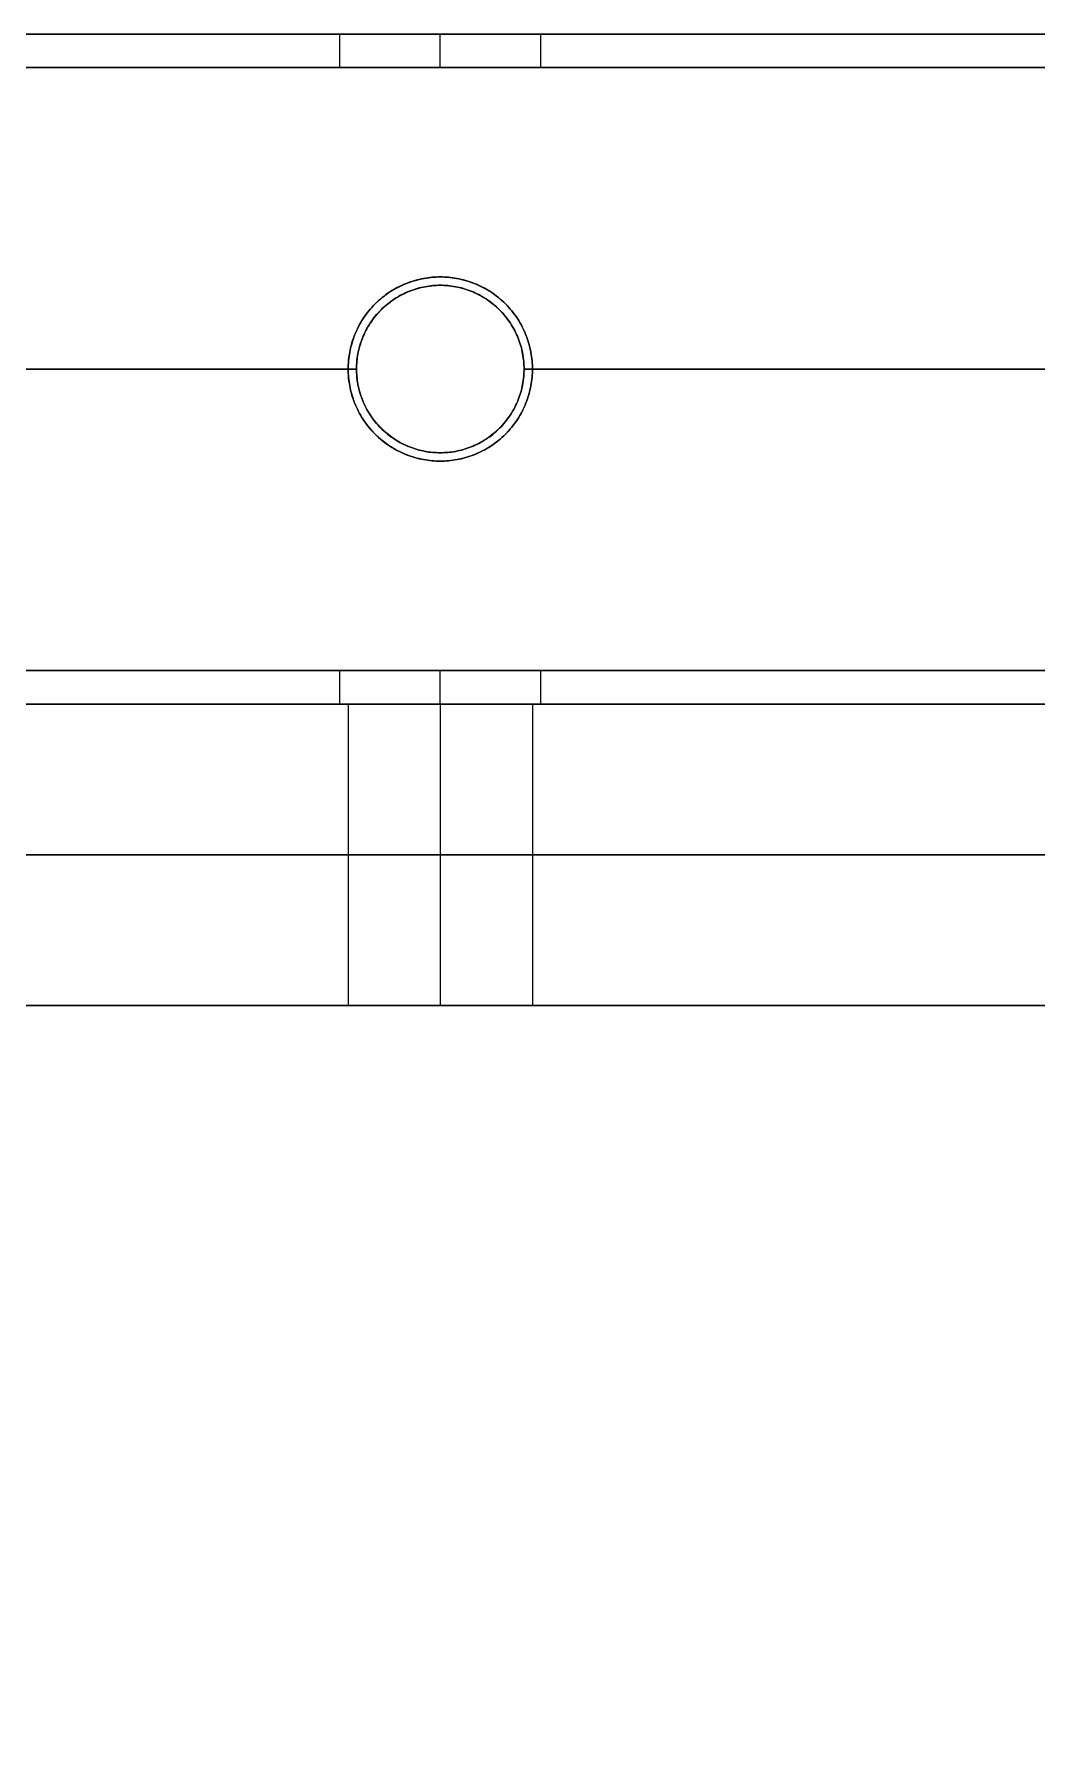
# Model space of a CAD drawing. Header units: millimetres. Extents: x -6529 to 809, y -8611 to 207.
# Drawn here: x 689.3 to 749.2, y -3796.7 to -3695.2 of the extents above; entities that cross this region are included whole.
import ezdxf

# ---------------------------------------------------------------- set-up
doc = ezdxf.new("R2010")
doc.units = ezdxf.units.MM
doc.header["$MEASUREMENT"] = 0
for name, color, linetype, true_color in [('gaten$11mm', 7, 'Continuous', 0xff6a35), ('platen', 7, 'Continuous', 0x007f00), ('staal', 5, 'Continuous', 0x0000ff)]:
    doc.layers.add(name, color=color, linetype=linetype, true_color=true_color)

# ---------------------------------------------------------------- blocks, each defined once
blk = doc.blocks.new('top plaat')
at = {"layer": 'platen'}
for p, q in [((1220.5, 25.5), (1220.5, 25.5, 18)), ((1215, 20), (1215, 20, 18)), ((1226, 20), (1226, 20, 18)), ((1220.5, 14.5), (1220.5, 14.5, 18))]:
    blk.add_line(p, q, dxfattribs=at)
for points in [[(1276, 40), (967, 40), (658, 40)], [(1276, 40, 18), (967, 40, 18), (658, 40, 18)], [(1276, 40, 9), (967, 40, 9), (658, 40, 9)]]:
    blk.add_open_spline(points, degree=2, dxfattribs=at)
for points, knots in [([(1220.5, 25.5), (1226, 25.5), (1226, 20), (1226, 14.5), (1220.5, 14.5), (1215, 14.5), (1215, 20), (1215, 25.5), (1220.5, 25.5)], [-31.415927, -31.415927, -31.415927, -23.561945, -23.561945, -15.707963, -15.707963, -7.853982, -7.853982, 0, 0, 0]), ([(1220.5, 25.5, 18), (1226, 25.5, 18), (1226, 20, 18), (1226, 14.5, 18), (1220.5, 14.5, 18), (1215, 14.5, 18), (1215, 20, 18), (1215, 25.5, 18), (1220.5, 25.5, 18)], [-31.415927, -31.415927, -31.415927, -23.561945, -23.561945, -15.707963, -15.707963, -7.853982, -7.853982, 0, 0, 0]), ([(1220.5, 25.5, 9), (1215, 25.5, 9), (1215, 20, 9), (1215, 14.5, 9), (1220.5, 14.5, 9), (1226, 14.5, 9), (1226, 20, 9), (1226, 25.5, 9), (1220.5, 25.5, 9)], [0, 0, 0, 7.853982, 7.853982, 15.707963, 15.707963, 23.561945, 23.561945, 31.415927, 31.415927, 31.415927])]:
    blk.add_rational_spline(points, [1, 0.707106781187, 1, 0.707106781187, 1, 0.707106781187, 1, 0.707106781187, 1], degree=2, knots=knots, dxfattribs=at)
blk = doc.blocks.new('plaat base')
at = {"layer": 'platen'}
for p, q in [((1220.5, 43.5), (1220.5, 43.5, 18)), ((1215, 38), (1215, 38, 18)), ((1226, 38), (1226, 38, 18)), ((1220.5, 32.5), (1220.5, 32.5, 18)), ((58, -600), (1258, -600)), ((58, -600, 18), (1258, -600, 18))]:
    blk.add_line(p, q, dxfattribs=at)
for points in [[(1258, 58), (1108, 58), (958, 58)], [(1258, 58, 18), (1108, 58, 18), (958, 58, 18)], [(1258, 58, 9), (1108, 58, 9), (958, 58, 9)], [(958, -1200), (1137, -1200), (1316, -1200)], [(958, -1200, 18), (1137, -1200, 18), (1316, -1200, 18)], [(958, -1200, 9), (1137, -1200, 9), (1316, -1200, 9)]]:
    blk.add_open_spline(points, degree=2, dxfattribs=at)
for points in [[(1220.5, 43.5), (1226, 43.5), (1226, 38), (1226, 32.5), (1220.5, 32.5), (1215, 32.5), (1215, 38), (1215, 43.5), (1220.5, 43.5)], [(1220.5, 43.5, 18), (1226, 43.5, 18), (1226, 38, 18), (1226, 32.5, 18), (1220.5, 32.5, 18), (1215, 32.5, 18), (1215, 38, 18), (1215, 43.5, 18), (1220.5, 43.5, 18)]]:
    blk.add_rational_spline(points, [1, 0.707106781187, 1, 0.707106781187, 1, 0.707106781187, 1, 0.707106781187, 1], degree=2, knots=[-31.415927, -31.415927, -31.415927, -23.561945, -23.561945, -15.707963, -15.707963, -7.853982, -7.853982, 0, 0, 0], dxfattribs=at)

msp = doc.modelspace()

# ---------------------------------------------------------------- linework, layer by layer
at = {"layer": 'gaten$11mm'}
msp.add_circle((713.53, -3715.21), 5.5, dxfattribs=at)
at = {"layer": 'staal'}
for p, q in [((707.53, -3697.21, 20), (707.53, -3695.21, 20)), ((707.53, -3697.21, 1296), (707.53, -3695.21, 1296)), ((713.53, -3697.21, 26), (713.53, -3695.21, 26)), ((713.53, -3697.21, 14), (713.53, -3695.21, 14)), ((713.53, -3697.21, 1302), (713.53, -3695.21, 1302)), ((713.53, -3697.21, 1290), (713.53, -3695.21, 1290)), ((719.53, -3697.21, 20), (719.53, -3695.21, 20)), ((719.53, -3697.21, 1296), (719.53, -3695.21, 1296)), ((713.53, -3710.21, 38), (713.53, -3710.21, 40)), ((713.53, -3710.21), (713.53, -3710.21, 2)), ((713.53, -3710.21, 1314), (713.53, -3710.21, 1316)), ((713.53, -3710.21, 1276), (713.53, -3710.21, 1278)), ((708.53, -3715.21, 38), (708.53, -3715.21, 40)), ((708.53, -3715.21), (708.53, -3715.21, 2)), ((708.53, -3715.21, 1314), (708.53, -3715.21, 1316)), ((708.53, -3715.21, 1276), (708.53, -3715.21, 1278)), ((718.53, -3715.21, 38), (718.53, -3715.21, 40)), ((718.53, -3715.21), (718.53, -3715.21, 2)), ((718.53, -3715.21, 1314), (718.53, -3715.21, 1316)), ((718.53, -3715.21, 1276), (718.53, -3715.21, 1278)), ((713.53, -3720.21), (713.53, -3720.21, 2)), ((713.53, -3720.21, 38), (713.53, -3720.21, 40)), ((713.53, -3720.21, 1276), (713.53, -3720.21, 1278)), ((713.53, -3720.21, 1314), (713.53, -3720.21, 1316)), ((707.53, -3735.21, 20), (707.53, -3733.21, 20)), ((707.53, -3735.21, 1296), (707.53, -3733.21, 1296)), ((713.53, -3735.21, 26), (713.53, -3733.21, 26)), ((713.53, -3735.21, 14), (713.53, -3733.21, 14)), ((713.53, -3735.21, 1302), (713.53, -3733.21, 1302)), ((713.53, -3735.21, 1290), (713.53, -3733.21, 1290)), ((719.53, -3735.21, 20), (719.53, -3733.21, 20)), ((719.53, -3735.21, 1296), (719.53, -3733.21, 1296))]:
    msp.add_line(p, q, dxfattribs=at)
for points in [[(-506.97, -3695.21), (809.03, -3695.21), (809.03, -5011.21), (-506.97, -5011.21)], [(-466.97, -3735.21), (769.03, -3735.21), (769.03, -4971.21), (-466.97, -4971.21)]]:
    msp.add_lwpolyline(points, close=True, dxfattribs=at)
for centre in [(713.53, -3715.21), (713.53, -3715.21, 39), (713.53, -3715.21, 1), (713.53, -3715.21, 1276), (713.53, -3715.21, 1315), (713.53, -3715.21, 1277)]:
    msp.add_circle(centre, 5, dxfattribs=at)
for points in [[(809.03, -3695.21), (151.03, -3695.21), (-506.97, -3695.21)], [(809.03, -3695.21, 40), (151.03, -3695.21, 40), (-506.97, -3695.21, 40)], [(-506.97, -3695.21, 1276), (151.03, -3695.21, 1276), (809.03, -3695.21, 1276)], [(-506.97, -3695.21, 1316), (151.03, -3695.21, 1316), (809.03, -3695.21, 1316)], [(707.53, -3695.21, 20), (676.03, -3695.21, 20), (644.53, -3695.21, 20)], [(644.53, -3695.21, 1296), (676.03, -3695.21, 1296), (707.53, -3695.21, 1296)], [(809.03, -3695.21, 20), (764.28, -3695.21, 20), (719.53, -3695.21, 20)], [(719.53, -3695.21, 1296), (764.28, -3695.21, 1296), (809.03, -3695.21, 1296)], [(807.03, -3697.21, 38), (151.03, -3697.21, 38), (-504.97, -3697.21, 38)], [(807.03, -3697.21, 2), (151.03, -3697.21, 2), (-504.97, -3697.21, 2)], [(-504.97, -3697.21, 1314), (151.03, -3697.21, 1314), (807.03, -3697.21, 1314)], [(-504.97, -3697.21, 1278), (151.03, -3697.21, 1278), (807.03, -3697.21, 1278)], [(707.53, -3697.21, 20), (676.03, -3697.21, 20), (644.53, -3697.21, 20)], [(644.53, -3697.21, 1296), (676.03, -3697.21, 1296), (707.53, -3697.21, 1296)], [(807.03, -3697.21, 20), (763.28, -3697.21, 20), (719.53, -3697.21, 20)], [(719.53, -3697.21, 1296), (763.28, -3697.21, 1296), (807.03, -3697.21, 1296)], [(708.53, -3715.21, 40), (676.03, -3715.21, 40), (643.53, -3715.21, 40)], [(708.53, -3715.21, 38), (676.03, -3715.21, 38), (643.53, -3715.21, 38)], [(708.53, -3715.21, 2), (676.03, -3715.21, 2), (643.53, -3715.21, 2)], [(708.53, -3715.21), (676.03, -3715.21), (643.53, -3715.21)], [(643.53, -3715.21, 1316), (676.03, -3715.21, 1316), (708.53, -3715.21, 1316)], [(643.53, -3715.21, 1314), (676.03, -3715.21, 1314), (708.53, -3715.21, 1314)], [(643.53, -3715.21, 1278), (676.03, -3715.21, 1278), (708.53, -3715.21, 1278)], [(643.53, -3715.21, 1276), (676.03, -3715.21, 1276), (708.53, -3715.21, 1276)], [(789.03, -3715.21, 40), (753.78, -3715.21, 40), (718.53, -3715.21, 40)], [(789.03, -3715.21, 38), (753.78, -3715.21, 38), (718.53, -3715.21, 38)], [(789.03, -3715.21, 2), (753.78, -3715.21, 2), (718.53, -3715.21, 2)], [(789.03, -3715.21), (753.78, -3715.21), (718.53, -3715.21)], [(718.53, -3715.21, 1316), (753.78, -3715.21, 1316), (789.03, -3715.21, 1316)], [(718.53, -3715.21, 1314), (753.78, -3715.21, 1314), (789.03, -3715.21, 1314)], [(718.53, -3715.21, 1278), (753.78, -3715.21, 1278), (789.03, -3715.21, 1278)], [(718.53, -3715.21, 1276), (753.78, -3715.21, 1276), (789.03, -3715.21, 1276)], [(771.03, -3733.21, 38), (151.03, -3733.21, 38), (-468.97, -3733.21, 38)], [(771.03, -3733.21, 2), (151.03, -3733.21, 2), (-468.97, -3733.21, 2)], [(-468.97, -3733.21, 1314), (151.03, -3733.21, 1314), (771.03, -3733.21, 1314)], [(-468.97, -3733.21, 1278), (151.03, -3733.21, 1278), (771.03, -3733.21, 1278)], [(707.53, -3733.21, 20), (676.03, -3733.21, 20), (644.53, -3733.21, 20)], [(644.53, -3733.21, 1296), (676.03, -3733.21, 1296), (707.53, -3733.21, 1296)], [(771.03, -3733.21, 20), (745.28, -3733.21, 20), (719.53, -3733.21, 20)], [(719.53, -3733.21, 1296), (745.28, -3733.21, 1296), (771.03, -3733.21, 1296)], [(769.03, -3735.21), (151.03, -3735.21), (-466.97, -3735.21)], [(769.03, -3735.21, 40), (151.03, -3735.21, 40), (-466.97, -3735.21, 40)], [(-466.97, -3735.21, 1276), (151.03, -3735.21, 1276), (769.03, -3735.21, 1276)], [(-466.97, -3735.21, 1316), (151.03, -3735.21, 1316), (769.03, -3735.21, 1316)], [(707.53, -3735.21, 20), (676.03, -3735.21, 20), (644.53, -3735.21, 20)], [(644.53, -3735.21, 1296), (676.03, -3735.21, 1296), (707.53, -3735.21, 1296)], [(769.03, -3735.21, 20), (744.28, -3735.21, 20), (719.53, -3735.21, 20)], [(719.53, -3735.21, 1296), (744.28, -3735.21, 1296), (769.03, -3735.21, 1296)]]:
    msp.add_open_spline(points, degree=2, dxfattribs=at)
for points, weights, knots in [([(713.53, -3695.21, 26), (707.53, -3695.21, 26), (707.53, -3695.21, 20), (707.53, -3695.21, 14), (713.53, -3695.21, 14), (719.53, -3695.21, 14), (719.53, -3695.21, 20), (719.53, -3695.21, 26), (713.53, -3695.21, 26)], [0.999999860338, 0.707106851018, 1, 0.707106781187, 1, 0.707106781187, 1, 0.707106851018, 0.999999860338], [-31.415927, -31.415927, -31.415927, -23.561946, -23.561946, -15.707963, -15.707963, -7.853981, -7.853981, 0, 0, 0]), ([(713.53, -3695.21, 1302), (719.53, -3695.21, 1302), (719.53, -3695.21, 1296), (719.53, -3695.21, 1290), (713.53, -3695.21, 1290), (707.53, -3695.21, 1290), (707.53, -3695.21, 1296), (707.53, -3695.21, 1302), (713.53, -3695.21, 1302)], [0.999999860338, 0.707106851018, 1, 0.707106781187, 1, 0.707106781187, 1, 0.707106851018, 0.999999860338], [-31.415927, -31.415927, -31.415927, -23.561946, -23.561946, -15.707963, -15.707963, -7.853981, -7.853981, 0, 0, 0]), ([(713.53, -3697.21, 26), (719.53, -3697.21, 26), (719.53, -3697.21, 20), (719.53, -3697.21, 14), (713.53, -3697.21, 14), (707.53, -3697.21, 14), (707.53, -3697.21, 20), (707.53, -3697.21, 26), (713.53, -3697.21, 26)], [1, 0.707106781187, 1, 0.707106781187, 1, 0.707106781187, 1, 0.707106781187, 1], [0, 0, 0, 7.853982, 7.853982, 15.707963, 15.707963, 23.561945, 23.561945, 31.415927, 31.415927, 31.415927]), ([(713.53, -3697.21, 1302), (707.53, -3697.21, 1302), (707.53, -3697.21, 1296), (707.53, -3697.21, 1290), (713.53, -3697.21, 1290), (719.53, -3697.21, 1290), (719.53, -3697.21, 1296), (719.53, -3697.21, 1302), (713.53, -3697.21, 1302)], [1, 0.707106781187, 1, 0.707106781187, 1, 0.707106781187, 1, 0.707106781187, 1], [0, 0, 0, 7.853982, 7.853982, 15.707963, 15.707963, 23.561945, 23.561945, 31.415927, 31.415927, 31.415927]), ([(713.53, -3720.21, 40), (708.53, -3720.21, 40), (708.53, -3715.21, 40), (708.53, -3710.21, 40), (713.53, -3710.21, 40), (718.53, -3710.21, 40), (718.53, -3715.21, 40), (718.53, -3720.21, 40), (713.53, -3720.21, 40)], [1, 0.707106781187, 1, 0.707106781187, 1, 0.707106781187, 1, 0.707106781187, 1], [-31.415927, -31.415927, -31.415927, -23.561945, -23.561945, -15.707963, -15.707963, -7.853982, -7.853982, 0, 0, 0]), ([(713.53, -3720.21, 38), (718.53, -3720.21, 38), (718.53, -3715.21, 38), (718.53, -3710.21, 38), (713.53, -3710.21, 38), (708.53, -3710.21, 38), (708.53, -3715.21, 38), (708.53, -3720.21, 38), (713.53, -3720.21, 38)], [1, 0.707106781187, 1, 0.707106781187, 1, 0.707106781187, 1, 0.707106781187, 1], [0, 0, 0, 7.853982, 7.853982, 15.707963, 15.707963, 23.561945, 23.561945, 31.415927, 31.415927, 31.415927]), ([(713.53, -3720.21, 2), (708.53, -3720.21, 2), (708.53, -3715.21, 2), (708.53, -3710.21, 2), (713.53, -3710.21, 2), (718.53, -3710.21, 2), (718.53, -3715.21, 2), (718.53, -3720.21, 2), (713.53, -3720.21, 2)], [1, 0.707106781187, 1, 0.707106781187, 1, 0.707106781187, 1, 0.707106781187, 1], [-31.415927, -31.415927, -31.415927, -23.561945, -23.561945, -15.707963, -15.707963, -7.853982, -7.853982, 0, 0, 0]), ([(713.53, -3720.21, 1316), (718.53, -3720.21, 1316), (718.53, -3715.21, 1316), (718.53, -3710.21, 1316), (713.53, -3710.21, 1316), (708.53, -3710.21, 1316), (708.53, -3715.21, 1316), (708.53, -3720.21, 1316), (713.53, -3720.21, 1316)], [1, 0.707106781187, 1, 0.707106781187, 1, 0.707106781187, 1, 0.707106781187, 1], [-31.415927, -31.415927, -31.415927, -23.561945, -23.561945, -15.707963, -15.707963, -7.853982, -7.853982, 0, 0, 0]), ([(713.53, -3720.21, 1314), (708.53, -3720.21, 1314), (708.53, -3715.21, 1314), (708.53, -3710.21, 1314), (713.53, -3710.21, 1314), (718.53, -3710.21, 1314), (718.53, -3715.21, 1314), (718.53, -3720.21, 1314), (713.53, -3720.21, 1314)], [1, 0.707106781187, 1, 0.707106781187, 1, 0.707106781187, 1, 0.707106781187, 1], [0, 0, 0, 7.853982, 7.853982, 15.707963, 15.707963, 23.561945, 23.561945, 31.415927, 31.415927, 31.415927]), ([(713.53, -3720.21, 1278), (718.53, -3720.21, 1278), (718.53, -3715.21, 1278), (718.53, -3710.21, 1278), (713.53, -3710.21, 1278), (708.53, -3710.21, 1278), (708.53, -3715.21, 1278), (708.53, -3720.21, 1278), (713.53, -3720.21, 1278)], [1, 0.707106781187, 1, 0.707106781187, 1, 0.707106781187, 1, 0.707106781187, 1], [-31.415927, -31.415927, -31.415927, -23.561945, -23.561945, -15.707963, -15.707963, -7.853982, -7.853982, 0, 0, 0]), ([(713.53, -3733.21, 26), (707.53, -3733.21, 26), (707.53, -3733.21, 20), (707.53, -3733.21, 14), (713.53, -3733.21, 14), (719.53, -3733.21, 14), (719.53, -3733.21, 20), (719.53, -3733.21, 26), (713.53, -3733.21, 26)], [1, 0.707106781187, 1, 0.707106781187, 1, 0.707106781187, 1, 0.707106781187, 1], [-31.415927, -31.415927, -31.415927, -23.561945, -23.561945, -15.707963, -15.707963, -7.853982, -7.853982, 0, 0, 0]), ([(713.53, -3733.21, 1302), (719.53, -3733.21, 1302), (719.53, -3733.21, 1296), (719.53, -3733.21, 1290), (713.53, -3733.21, 1290), (707.53, -3733.21, 1290), (707.53, -3733.21, 1296), (707.53, -3733.21, 1302), (713.53, -3733.21, 1302)], [1, 0.707106781187, 1, 0.707106781187, 1, 0.707106781187, 1, 0.707106781187, 1], [-31.415927, -31.415927, -31.415927, -23.561945, -23.561945, -15.707963, -15.707963, -7.853982, -7.853982, 0, 0, 0]), ([(713.53, -3735.21, 26), (719.53, -3735.21, 26), (719.53, -3735.21, 20), (719.53, -3735.21, 14), (713.53, -3735.21, 14), (707.53, -3735.21, 14), (707.53, -3735.21, 20), (707.53, -3735.21, 26), (713.53, -3735.21, 26)], [0.999999860338, 0.707106851018, 1, 0.707106781187, 1, 0.707106781187, 1, 0.707106851018, 0.999999860338], [0, 0, 0, 7.853981, 7.853981, 15.707963, 15.707963, 23.561946, 23.561946, 31.415927, 31.415927, 31.415927]), ([(713.53, -3735.21, 1302), (707.53, -3735.21, 1302), (707.53, -3735.21, 1296), (707.53, -3735.21, 1290), (713.53, -3735.21, 1290), (719.53, -3735.21, 1290), (719.53, -3735.21, 1296), (719.53, -3735.21, 1302), (713.53, -3735.21, 1302)], [0.999999860338, 0.707106851018, 1, 0.707106781187, 1, 0.707106781187, 1, 0.707106851018, 0.999999860338], [0, 0, 0, 7.853981, 7.853981, 15.707963, 15.707963, 23.561946, 23.561946, 31.415927, 31.415927, 31.415927])]:
    msp.add_rational_spline(points, weights, degree=2, knots=knots, dxfattribs=at)

# ---------------------------------------------------------------- block references
at = {"layer": 'platen'}
for name, p in [('top plaat', (-506.97, -3735.21, 1316)), ('plaat base', (-506.97, -3753.21, 40))]:
    msp.add_blockref(name, p, dxfattribs=at)
at = {"layer": 'platen', "extrusion": (0, -1, 0)}
msp.add_blockref('plaat base', (-506.97, 1258, 3735.21), dxfattribs=at)

doc.saveas('drawing.dxf')
